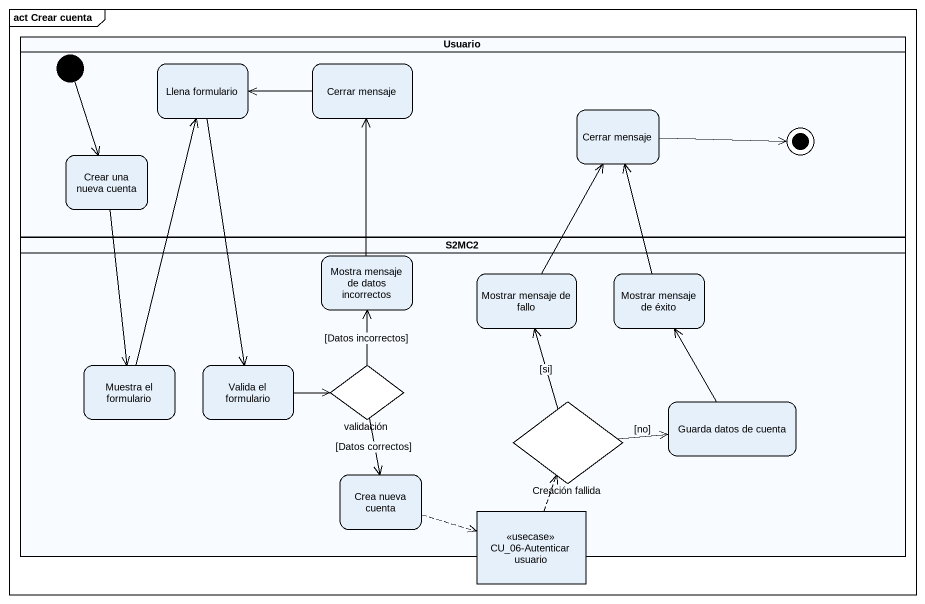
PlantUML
@startuml
mainframe act Crear cuenta
hide empty description
state Usuario <<partition>> {
  state "Llena formulario" as Llena_formulario
  state "Cerrar mensaje" as Cerrar_mensaje
  state "Cerrar mensaje" as Cerrar_mensaje_2
  state "Crear una nueva cuenta" as Crear_una_nueva_cuenta
  [*] --> Crear_una_nueva_cuenta
  Cerrar_mensaje_2 -right-> [*]
}
state S2MC2 <<partition>> {
  state "Mostra mensaje de datos incorrectos" as Mostra_mensaje_de_datos
  state "Mostrar mensaje de fallo" as Mostrar_mensaje_de_fallo
  state "Mostrar mensaje de éxito" as Mostrar_mensaje_de_éxito
  state "Muestra el formulario" as Muestra_el_formulario
  state "Valida el formulario" as Valida_el_formulario
  state validación <<choice>>
  state "Creación fallida" as Creación_fallida <<choice>>
  state "Guarda datos de cuenta" as Guarda_datos_de_cuenta
  state "Crea nueva cuenta" as Crea_nueva_cuenta
}
state "CU_06-Autenticar usuario" as CU_06_Autenticar_usuario <<usecase>>
Llena_formulario --> Valida_el_formulario
Cerrar_mensaje -left-> Llena_formulario
Crear_una_nueva_cuenta --> Muestra_el_formulario
Mostra_mensaje_de_datos -up-> Cerrar_mensaje
Mostrar_mensaje_de_fallo -up-> Cerrar_mensaje_2
Mostrar_mensaje_de_éxito -up-> Cerrar_mensaje_2
Muestra_el_formulario -up-> Llena_formulario
Valida_el_formulario -right-> validación
validación -up-> Mostra_mensaje_de_datos : [Datos incorrectos]
validación --> Crea_nueva_cuenta : [Datos correctos]
Creación_fallida -up-> Mostrar_mensaje_de_fallo : [si]
Creación_fallida -right-> Guarda_datos_de_cuenta : [no]
Guarda_datos_de_cuenta -up-> Mostrar_mensaje_de_éxito
Crea_nueva_cuenta -right[dashed]-> CU_06_Autenticar_usuario
CU_06_Autenticar_usuario -up[dashed]-> Creación_fallida
@enduml
